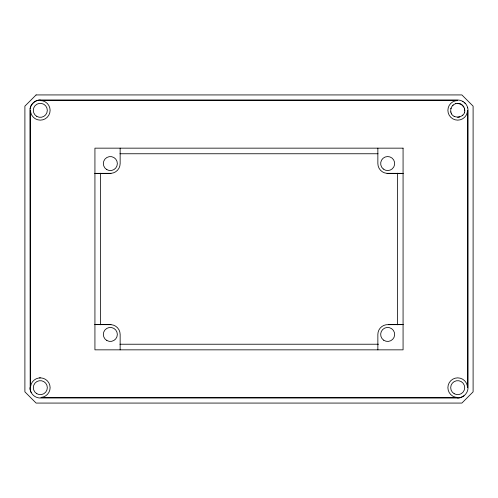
<?xml version="1.0" encoding="UTF-8"?>
<svg xmlns="http://www.w3.org/2000/svg" width="498" height="498" viewBox="0 0 498 498"><rect width="100%" height="100%" fill="white"/><g stroke="black" fill="none" stroke-linecap="round" stroke-linejoin="round"><path stroke-width="0.75" d="M464.659 110.643L464.435 108.464M463.065 101.505L460.445 100.353L457.693 99.974L40.232 99.98C34.698 99.986 29.948 104.829 29.942 110.338L30.185 389.598A8.024 8.024 0 0 0 30.988 392.057L31.281 392.673M450.92 108.595C448.349 121.406 469.776 118.63 463.756 106.84A7.003 7.003 0 0 0 457.693 103.335C454.581 103.341 451.692 105.576 450.92 108.595L451.076 108.172M464.341 112.43L464.466 112.081M452.607 105.564L453.118 105.097M462.779 115.113L462.269 115.58M463.949 395.817L460.445 397.647L457.693 398.026L39.641 397.983A10.34 10.34 0 0 1 34.816 396.414L33.708 395.611A10.34 10.34 0 0 1 30.073 388.994L29.942 387.718M455.602 103.69L455.95 103.565M459.785 116.986L457.625 117.335M40.232 99.98C37.132 100.117 33.964 101.492 32.152 104.082A8.049 8.049 0 0 0 30.117 108.994M457.693 398.026C463.208 398.045 468.039 393.258 468.052 387.737L468.058 110.338C467.995 107.394 466.744 104.443 464.447 102.563M39.504 377.926L40.942 377.895A9.786 9.786 0 0 1 50.111 387.662A9.786 9.786 0 0 1 40.942 397.429L457.693 397.466A9.804 9.804 0 0 1 447.889 387.662A9.804 9.804 0 0 1 457.693 377.858A9.804 9.804 0 0 1 467.498 387.662L467.498 110.338A9.804 9.804 0 0 1 457.693 120.143A9.804 9.804 0 0 1 447.889 110.338A9.804 9.804 0 0 1 457.693 100.534L40.307 100.534A9.804 9.804 0 0 1 50.111 110.338A9.804 9.804 0 0 1 40.307 120.143A9.804 9.804 0 0 1 30.503 110.338L30.503 387.662L30.621 386.436A9.786 9.786 0 0 1 38.495 378.05L40.35 377.858M457.388 103.372L461.198 104.275L463.875 107.12M110.954 173.348L94.931 173.366L110.954 173.348A9.804 9.804 0 0 0 120.143 163.562L120.143 148.155M388.278 324.652L403.069 324.634L388.278 324.652A9.804 9.804 0 0 0 377.858 334.438L377.858 349.845M119.968 153.758L378.032 153.758M119.943 344.23L378.505 344.224M387.046 173.348L403.069 173.366L387.046 173.348A9.804 9.804 0 0 1 377.858 163.562L377.858 148.155M110.954 324.652L94.931 324.634L110.954 324.652A9.804 9.804 0 0 1 120.143 334.438L120.143 349.845M454.139 116.364L454.475 116.52M462.648 101.262L465.356 103.441M451.481 113.482L451.667 113.893M467.616 107.431L467.74 107.904M450.889 111.851L450.951 112.212M397.466 173.192L397.466 324.808M100.534 173.192L100.534 324.796M36.105 94.931L24.9 106.136L24.9 391.864L36.105 403.069L461.895 403.069L473.1 391.864L473.1 106.136L461.895 94.931L36.105 94.931M403.069 148.155L94.931 148.155L94.931 349.845L403.069 349.845L403.069 148.155M454.188 393.725A7.003 7.003 0 0 0 464.696 387.662A7.003 7.003 0 0 0 454.188 381.599A7.003 7.003 0 0 0 454.188 393.725M36.827 393.725A7.003 7.003 0 0 0 47.329 387.662A7.003 7.003 0 0 0 36.827 381.599A7.003 7.003 0 0 0 36.827 393.725M36.802 116.401A7.003 7.003 0 0 0 47.31 110.338A7.003 7.003 0 0 0 36.802 104.275A7.003 7.003 0 0 0 36.802 116.401M383.267 168.996A7.003 7.003 0 0 0 394.59 164.645A7.003 7.003 0 0 0 385.159 157.013A7.003 7.003 0 0 0 383.267 168.996M106.846 169.637A7.003 7.003 0 0 0 117.354 163.574A7.003 7.003 0 0 0 106.846 157.505A7.003 7.003 0 0 0 106.846 169.637M383.709 340.215A7.003 7.003 0 0 0 394.646 334.973A7.003 7.003 0 0 0 384.637 328.126A7.003 7.003 0 0 0 383.709 340.215M106.84 340.501A7.003 7.003 0 0 0 117.341 334.438A7.003 7.003 0 0 0 106.84 328.375A7.003 7.003 0 0 0 106.84 340.501"/></g></svg>
